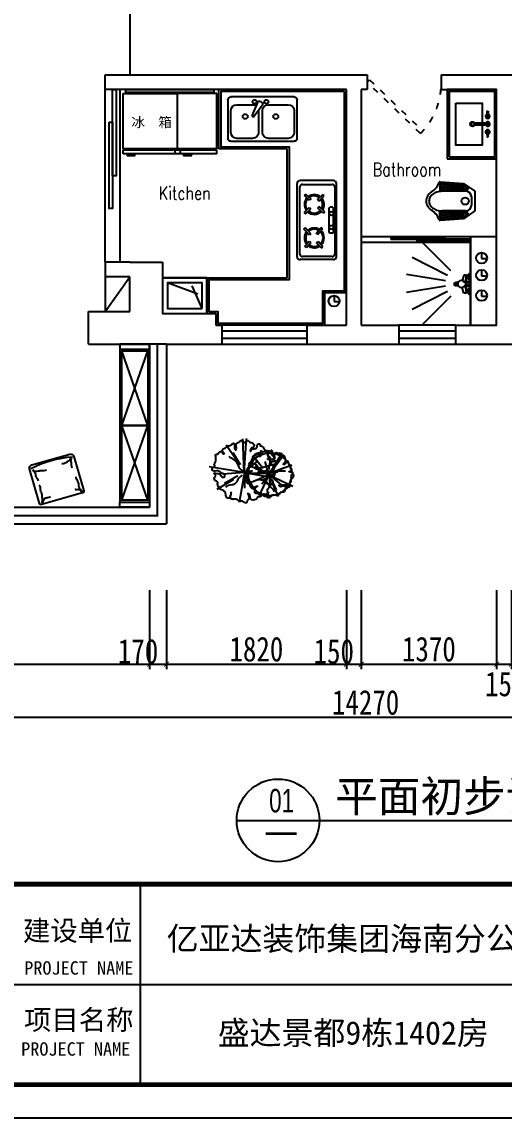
# Model space of a CAD drawing. Header units: millimetres. Extents: x -77055 to 331180, y -861586 to -491011.
# Drawn here: x 149266 to 154143, y -538275 to -527182 of the extents above; entities that cross this region are included whole.
import ezdxf
from ezdxf.enums import TextEntityAlignment as Align

# ---------------------------------------------------------------- set-up
doc = ezdxf.new("R2010")
doc.units = ezdxf.units.MM
doc.header["$PDMODE"] = 3
doc.linetypes.add('ACAD_ISO03W100', pattern=[30, 12, -18])
doc.linetypes.add('M-HIDDEN', pattern=[1.875, 1.25, -0.625])
for name, color, linetype in [('0-01图框模板说明', 2, 'Continuous'), ('0-02图框细线', 136, 'Continuous'), ('250', 250, 'Continuous'), ('DOOR【门】', 1, 'Continuous'), ('IDS-FIXT', 31, 'Continuous'), ('IEM-18Norm', 30, 'Continuous'), ('IFF-Furn', 51, 'Continuous'), ('IFF-FURN-DETAIL', 56, 'Continuous'), ('IFF-PLANTS', 86, 'Continuous'), ('JP-洁具灶具', 2, 'Continuous'), ('PUB_TEXT', 7, 'Continuous'), ('墙体', 7, 'Continuous'), ('家具外线', 4, 'Continuous')]:
    doc.layers.add(name, color=color, linetype=linetype)
doc.styles.add('_SIMPLEX', font='SIMPLEX.shx', dxfattribs={"width": 0.8})
doc.styles.add('ar', font='arial.ttf')
doc.styles.add('DIM', font='simhei.ttf', dxfattribs={"width": 0.8})
doc.styles.add('DIM_FONT', font='SIMPLEX.shx', dxfattribs={"width": 0.8})
doc.styles.get("Standard").update_dxf_attribs({"font": 'simhei.ttf'})
doc.styles.add('黑体', font='simhei.ttf')
doc.dimstyles.new('1-50', dxfattribs={"dimscale": 50, "dimtxt": 5, "dimasz": 1, "dimexe": 1, "dimexo": 0.1, "dimgap": 0.5, "dimtad": 1, "dimdec": 0, "dimdsep": 46, "dimtxsty": 'DIM', "dimblk": 'ARCHTICK', "dimcen": 4, "dimdle": 1, "dimclrd": 3, "dimclre": 3, "dimclrt": 1, "dimadec": 0, "dimazin": 0, "dimtfac": 1, "dimtdec": 0, "dimtmove": 2, "dimatfit": 3, "dimldrblk": 'DOT', "dimfxl": 15, "dimfxlon": 1, "dimarcsym": 0})

# ---------------------------------------------------------------- blocks, each defined once
blk = doc.blocks.new('_ArchTick')
at = {"color": 0, "linetype": 'ByBlock', "const_width": 0.15}
blk.add_lwpolyline([(-0.5, -0.5), (0.5, 0.5)], dxfattribs=at)
blk = doc.blocks.new('*D269')
at = {"layer": '250', "color": 3, "lineweight": -2}
for p, q in [((145968, -532933), (145968, -533733)), ((150558, -532933), (150558, -533733)), ((145918, -533683), (150608, -533683))]:
    blk.add_line(p, q, dxfattribs=at)
at = {"layer": 'Defpoints', "color": 0}
for p in [(145968, -532458), (150558, -532528), (150558, -533683)]:
    blk.add_point(p, dxfattribs=at)
at = {"layer": '250', "color": 3, "lineweight": -2, "xscale": 50, "yscale": 50, "zscale": 50, "rotation": 180}
blk.add_blockref('_ArchTick', (145968, -533683), dxfattribs=at)
at = {"layer": '250', "color": 3, "lineweight": -2, "xscale": 50, "yscale": 50, "zscale": 50}
blk.add_blockref('_ArchTick', (150558, -533683), dxfattribs=at)
at = {"layer": '250', "color": 1, "insert": (148263, -533531), "char_height": 250, "attachment_point": 5, "style": 'DIM'}
blk.add_mtext('4590', dxfattribs=at)
blk = doc.blocks.new('_Dot')
at = {"color": 0, "linetype": 'ByBlock', "lineweight": -2}
blk.add_line((-0.5, 0), (-1, 0), dxfattribs=at)
at = {"color": 0, "linetype": 'ByBlock', "const_width": 0.5}
blk.add_lwpolyline([(-0.25, 0, 1), (0.25, 0, 1)], format="xyb", close=True, dxfattribs=at)
blk = doc.blocks.new('*D270')
at = {"layer": '250', "color": 3, "lineweight": -2}
for p, q in [((150558, -532933), (150558, -533733)), ((150728, -532933), (150728, -533733)), ((150508, -533683), (150778, -533683))]:
    blk.add_line(p, q, dxfattribs=at)
at = {"layer": 'Defpoints', "color": 0}
for p in [(150558, -532528), (150728, -532698), (150728, -533683)]:
    blk.add_point(p, dxfattribs=at)
at = {"layer": '250', "color": 3, "lineweight": -2, "xscale": 50, "yscale": 50, "zscale": 50, "rotation": 180}
blk.add_blockref('_ArchTick', (150558, -533683), dxfattribs=at)
at = {"layer": '250', "color": 3, "lineweight": -2, "xscale": 50, "yscale": 50, "zscale": 50}
blk.add_blockref('_ArchTick', (150728, -533683), dxfattribs=at)
at = {"layer": '250', "color": 1, "insert": (150441, -533554), "char_height": 250, "attachment_point": 5, "style": 'DIM'}
blk.add_mtext('170', dxfattribs=at)
blk = doc.blocks.new('*D271')
at = {"layer": '250', "color": 3, "lineweight": -2}
for p, q in [((150728, -532933), (150728, -533733)), ((152548, -532933), (152548, -533733)), ((150678, -533683), (152598, -533683))]:
    blk.add_line(p, q, dxfattribs=at)
at = {"layer": 'Defpoints', "color": 0}
for p in [(152548, -530688), (150728, -532698), (152548, -533683)]:
    blk.add_point(p, dxfattribs=at)
at = {"layer": '250', "color": 3, "lineweight": -2, "xscale": 50, "yscale": 50, "zscale": 50, "rotation": 180}
blk.add_blockref('_ArchTick', (150728, -533683), dxfattribs=at)
at = {"layer": '250', "color": 3, "lineweight": -2, "xscale": 50, "yscale": 50, "zscale": 50}
blk.add_blockref('_ArchTick', (152548, -533683), dxfattribs=at)
at = {"layer": '250', "color": 1, "insert": (151638, -533531), "char_height": 250, "attachment_point": 5, "style": 'DIM'}
blk.add_mtext('1820', dxfattribs=at)
blk = doc.blocks.new('*D272')
at = {"layer": '250', "color": 3, "lineweight": -2}
for p, q in [((152548, -532933), (152548, -533733)), ((152698, -532933), (152698, -533733)), ((152498, -533683), (152748, -533683))]:
    blk.add_line(p, q, dxfattribs=at)
at = {"layer": 'Defpoints', "color": 0}
for p in [(152548, -530688), (152698, -530688), (152698, -533683)]:
    blk.add_point(p, dxfattribs=at)
at = {"layer": '250', "color": 3, "lineweight": -2, "xscale": 50, "yscale": 50, "zscale": 50, "rotation": 180}
blk.add_blockref('_ArchTick', (152548, -533683), dxfattribs=at)
at = {"layer": '250', "color": 3, "lineweight": -2, "xscale": 50, "yscale": 50, "zscale": 50}
blk.add_blockref('_ArchTick', (152698, -533683), dxfattribs=at)
at = {"layer": '250', "color": 1, "insert": (152421, -533554), "char_height": 250, "attachment_point": 5, "style": 'DIM'}
blk.add_mtext('150', dxfattribs=at)
blk = doc.blocks.new('*D273')
at = {"layer": '250', "color": 3, "lineweight": -2}
for p, q in [((152698, -532933), (152698, -533733)), ((154068, -532933), (154068, -533733)), ((152648, -533683), (154118, -533683))]:
    blk.add_line(p, q, dxfattribs=at)
at = {"layer": 'Defpoints', "color": 0}
for p in [(154068, -529888), (152698, -530688), (154068, -533683)]:
    blk.add_point(p, dxfattribs=at)
at = {"layer": '250', "color": 3, "lineweight": -2, "xscale": 50, "yscale": 50, "zscale": 50, "rotation": 180}
blk.add_blockref('_ArchTick', (152698, -533683), dxfattribs=at)
at = {"layer": '250', "color": 3, "lineweight": -2, "xscale": 50, "yscale": 50, "zscale": 50}
blk.add_blockref('_ArchTick', (154068, -533683), dxfattribs=at)
at = {"layer": '250', "color": 1, "insert": (153383, -533531), "char_height": 250, "attachment_point": 5, "style": 'DIM'}
blk.add_mtext('1370', dxfattribs=at)
blk = doc.blocks.new('*D274')
at = {"layer": '250', "color": 3, "lineweight": -2}
for p, q in [((154068, -532933), (154068, -533733)), ((154218, -532933), (154218, -533733)), ((154018, -533683), (154268, -533683))]:
    blk.add_line(p, q, dxfattribs=at)
at = {"layer": 'Defpoints', "color": 0}
for p in [(154068, -529888), (154218, -530688), (154218, -533683)]:
    blk.add_point(p, dxfattribs=at)
at = {"layer": '250', "color": 3, "lineweight": -2, "xscale": 50, "yscale": 50, "zscale": 50, "rotation": 180}
blk.add_blockref('_ArchTick', (154068, -533683), dxfattribs=at)
at = {"layer": '250', "color": 3, "lineweight": -2, "xscale": 50, "yscale": 50, "zscale": 50}
blk.add_blockref('_ArchTick', (154218, -533683), dxfattribs=at)
at = {"layer": '250', "color": 1, "insert": (154155, -533883), "char_height": 250, "attachment_point": 5, "style": 'DIM'}
blk.add_mtext('150', dxfattribs=at)
blk = doc.blocks.new('*D280')
at = {"layer": '250', "color": 3, "lineweight": -2}
for p, q in [((145608, -533471), (145608, -534271)), ((159878, -533471), (159878, -534271)), ((159928, -534221), (145558, -534221))]:
    blk.add_line(p, q, dxfattribs=at)
at = {"layer": 'Defpoints', "color": 0}
for p in [(145608, -532836), (159878, -532836), (145608, -534221)]:
    blk.add_point(p, dxfattribs=at)
at = {"layer": '250', "color": 3, "lineweight": -2, "xscale": 50, "yscale": 50, "zscale": 50, "rotation": 180}
blk.add_blockref('_ArchTick', (145608, -534221), dxfattribs=at)
at = {"layer": '250', "color": 3, "lineweight": -2, "xscale": 50, "yscale": 50, "zscale": 50}
blk.add_blockref('_ArchTick', (159878, -534221), dxfattribs=at)
at = {"layer": '250', "color": 1, "insert": (152743, -534070), "char_height": 250, "attachment_point": 5, "style": 'DIM'}
blk.add_mtext('14270', dxfattribs=at)
blk = doc.blocks.new('A$C54042851')
at = {"layer": 'PUB_TEXT', "color": 5, "style": '_SIMPLEX', "width": 0.8}
for s, p in [('Bathroom', (5038, 223)), ('Kitchen', (2874, -16))]:
    blk.add_text(s, height=133.3, dxfattribs=at).set_placement(p)
blk = doc.blocks.new('TREE')
at = {"color": 0, "linetype": 'ByBlock'}
for p, q in [((0, 0), (-426, 453)), ((-14, 124), (-37, 392)), ((-28, 553), (-9, 216)), ((1, -2), (-184, 326)), ((-2, -2), (384, 367)), ((0, 0), (-500, -310)), ((0, 0), (-473, -365)), ((0, 0), (-35, -318)), ((0, 0), (227, 147)), ((0, 0), (381, 26)), ((0, 0), (325, -339)), ((0, 0), (223, -298)), ((-580, -11), (-189, -11)), ((-146, -21), (-393, -29)), ((189, -548), (66, -191))]:
    blk.add_line(p, q, dxfattribs=at)
for points in [[(-533, 172, 0.048549), (-538, 162, 0.190472), (-538, 152, -0.10101), (-534, 136, 0.307962), (-529, 126, 0.265853), (-522, 125, -0.124573), (-499, 128, -0.175417), (-471, 113, -0.55537), (-474, 103, -0.151111), (-493, 103, 0.037801), (-513, 108, 0.126958), (-522, 108, 0.229316), (-545, 84, 0.16988), (-545, 59, -0.10766), (-541, 26, 0.160613), (-535, -45, -0.11842), (-527, -95, -0.101826), (-531, -107, 0.641425), (-505, -139, 0.023709), (-443, -97, -0.264906), (-413, -93, -0.527356), (-410, -108, -0.115062), (-453, -136, 0.153737), (-493, -166, 0.227692), (-497, -195, -0.107046), (-494, -249, 0.304489), (-478, -282, 0.118537), (-445, -292, -0.24455), (-417, -310, -0.401226), (-423, -336, 0.516312), (-423, -369, 0.207858), (-395, -376, -0.205707), (-373, -381, 0.042292), (-366, -398, 0.27872), (-293, -406, 0.371124), (-277, -369, -0.162146), (-276, -332, -0.092503), (-254, -296, -0.92822), (-245, -302, 0.045097), (-264, -338, 0.271844), (-261, -356, -0.045638), (-237, -394, -0.351087), (-245, -437, 0.267635), (-276, -481, 0.456302), (-255, -503, 0.224849), (-239, -495, -0.702819), (-221, -501, 0.36667), (-167, -517, -0.306593), (-116, -526, 0.365707), (-41, -531, 0.229267), (-32, -515, -0.531538), (-16, -505, 0.038694), (27, -520, 0.546027), (39, -510, 0.008428), (32, -472, -1.045168), (37, -471, 0.024954), (85, -536, 0.277631), (132, -553, 0.618575), (136, -539, 0.07332), (112, -501, -0.264636), (108, -484, -0.283668), (151, -475, 0.151544), (216, -478, 0.263252), (240, -456, -0.276965), (266, -432, -0.00619), (307, -424, 0.292035), (342, -392, 0.386467), (334, -377, -0.479561), (328, -327, -0.347201), (364, -322, 0.24097), (407, -324, 0.319278), (424, -297, -0.256097), (439, -262, 0.599235), (437, -247, 0.047891), (392, -236, -0.010419), (332, -226, -1.343777), (334, -221, -0.207946), (408, -227, 0.33552), (447, -221, 0.15502), (468, -176, -0.317336), (499, -144, 0.33213), (532, -107, 0.295355), (520, -83, -0.3785), (502, -32, 0.22719), (500, 14, 0.002774), (486, 38, -0.340727), (489, 58, 0.192143), (500, 81, 0.191783), (474, 155, 0.399061), (419, 160, -0.281864), (340, 151, -0.778653), (341, 160, 0.05714), (390, 169, 0.298226), (428, 213, -0.213147), (451, 252, 0.598277), (448, 281, 0.136008), (413, 299, -0.239617), (383, 322, 0.225446), (329, 367, -0.274678), (282, 414, 0.625959), (207, 429, -0.077436), (161, 385, -1.722769), (161, 389, 0.182225), (191, 427, -0.220662), (213, 451, 0.440558), (221, 473, 0.255848), (180, 500, 0.203833), (140, 487, -0.381368), (42, 488, 0.289099), (-77, 508, 0.098536), (-107, 488, -0.37499), (-148, 485, 0.295657), (-212, 490, 0.325049), (-226, 463, -0.444778), (-241, 442, -0.072527), (-280, 445, 0.724317), (-286, 435, 0.036145), (-225, 376, 0.245611), (-185, 367, -0.314344), (-138, 351, -0.471362), (-150, 307, -0.328571), (-187, 315, 0.165469), (-233, 341, -0.289587), (-308, 411, 0.485494), (-358, 433, 0.37279), (-379, 377, -0.569082), (-398, 355, 0.406999), (-425, 335, -0.196889), (-455, 288, -0.049165), (-529, 245, 0.519447), (-535, 215, -0.377457), (-533, 172, 3.957934)], [(15, 56, -0.10196), (60, 209, 0.275224), (55, 302, -0.168848), (27, 414, -2.224984)], [(-390, 62, -0.036231), (-288, 26, 0.185457), (-162, 20, -0.211068), (-43, 9, 0.149215), (0, 0, -8.760448)], [(487, -11, 0.172133), (370, 10, -0.196086), (205, 48, 0.316741), (120, 48, -11.613477)], [(-159, -464, 0.391732), (-139, -392, -0.180788), (-149, -315, -0.13994), (-84, -199, 0.260432), (-59, -111, -0.869243)], [(295, -451, 0.133517), (268, -402, 0.059364), (224, -366, -0.223064), (177, -290, 0.236418), (120, -204, -0.461399)]]:
    blk.add_lwpolyline(points, format="xyb", dxfattribs=at)
blk = doc.blocks.new('FBVC8')
at = {"color": 3, "ltscale": 100}
for p, q in [((-160997, -537259), (-161014, -537023)), ((-160988, -537256), (-161004, -537030)), ((-160996, -537021), (-160915, -537021)), ((-160917, -537043), (-160917, -537286)), ((-160917, -537286), (-160917, -537043)), ((-160640, -537021), (-160720, -537021)), ((-160719, -537286), (-160719, -537043)), ((-160648, -537256), (-160631, -537030)), ((-160622, -537023), (-160639, -537259)), ((-160917, -537376), (-160997, -537259)), ((-160951, -537310), (-160988, -537256)), ((-160917, -537286), (-160951, -537310)), ((-160639, -537259), (-160719, -537376)), ((-160719, -537286), (-160684, -537310)), ((-160684, -537310), (-160648, -537256)), ((-160719, -537376), (-160917, -537376)), ((-160773, -537340), (-160863, -537340))]:
    blk.add_line(p, q, dxfattribs=at)
for centre, radius in [((-160989, -537037), 10.3), ((-160986, -537067), 10.3), ((-160982, -537099), 10.3), ((-160958, -537037), 10.3), ((-160956, -537067), 10.3), ((-160955, -537099), 10.3), ((-160928, -537036), 10.3), ((-160928, -537066), 10.3), ((-160928, -537097), 10.3), ((-160708, -537036), 10.3), ((-160708, -537066), 10.3), ((-160708, -537097), 10.3), ((-160681, -537099), 10.3), ((-160680, -537067), 10.3), ((-160678, -537037), 10.3), ((-160654, -537099), 10.3), ((-160650, -537067), 10.3), ((-160647, -537037), 10.3), ((-160980, -537131), 10.3), ((-160978, -537163), 10.3), ((-160976, -537193), 10.3), ((-160954, -537131), 10.3), ((-160953, -537163), 10.3), ((-160953, -537193), 10.3), ((-160928, -537130), 10.3), ((-160928, -537162), 10.3), ((-160928, -537192), 10.3), ((-160708, -537130), 10.3), ((-160708, -537162), 10.3), ((-160708, -537192), 10.3), ((-160683, -537163), 10.3), ((-160683, -537193), 10.3), ((-160682, -537131), 10.3), ((-160660, -537193), 10.3), ((-160658, -537163), 10.3), ((-160656, -537131), 10.3), ((-160975, -537223), 10.3), ((-160975, -537252), 10.3), ((-160951, -537223), 10.3), ((-160951, -537252), 10.3), ((-160951, -537290), 10.3), ((-160928, -537222), 10.3), ((-160928, -537251), 10.3), ((-160927, -537278), 10.3), ((-160818, -537277), 36), ((-160708, -537278), 10.3), ((-160708, -537222), 10.3), ((-160708, -537251), 10.3), ((-160685, -537223), 10.3), ((-160685, -537252), 10.3), ((-160685, -537290), 10.3), ((-160661, -537223), 10.3), ((-160661, -537252), 10.3)]:
    blk.add_circle(centre, radius, dxfattribs=at)
for centre, radius, start, end in [((-161067, -536842), 182, 288.9437, 330.2147), ((-160802, -537013), 134, 119.1312, 143.3787), ((-160777, -537031), 138, 143.3787, 162.8884), ((-160802, -537013), 107, 119.1312, 143.3787), ((-160818, -536985), 102, 90, 119.1312), ((-160818, -536985), 74.5, 90, 119.1312), ((-160818, -536985), 102, 60.8688, 90), ((-160818, -536985), 74.5, 60.8688, 90), ((-160834, -537013), 107, 36.6213, 60.8688), ((-160834, -537013), 134, 36.6213, 60.8688), ((-160858, -537031), 138, 17.1116, 36.6213), ((-160569, -536842), 182, 209.7853, 251.0563), ((-160996, -537030), 9, 90, 184.2364), ((-160738, -537043), 179, 162.8884, 180), ((-160898, -537043), 179, 0, 17.1116), ((-160640, -537030), 9, 355.7636, 90), ((-160631, -537023), 9, 355.7636, 71.0563), ((-160863, -537286), 54, 180, 270), ((-160773, -537286), 54, 270, 0)]:
    blk.add_arc(centre, radius, start, end, dxfattribs=at)
at = {"layer": '家具外线'}
blk.add_arc((-161005, -537023), 9, 108.9437, 184.2364, dxfattribs=at)
at = {"color": 3, "ltscale": 100, "style": 'DIM_FONT', "width": 0.8, "flags": 9}
for tag in ['YSIZE', 'XSIZE']:
    blk.add_attdef(tag, (-160719, -537376), '', height=0.45, rotation=180, dxfattribs=at)
blk = doc.blocks.new('941RFD')
at = {"color": 2}
for p, q in [((40964, 8550), (40841, 8550)), ((40964, 8532), (40841, 8532))]:
    blk.add_line(p, q, dxfattribs=at)
for points in [[(40643, 8754), (40909, 8754), (40909, 8328), (40643, 8328)], [(40971, 8671), (40971, 8613), (40959, 8613), (40959, 8671)], [(40971, 8411), (40971, 8469), (40959, 8469), (40959, 8411)]]:
    blk.add_lwpolyline(points, close=True, dxfattribs=at)
for radius in [24, 16]:
    blk.add_circle((40812, 8541), radius, dxfattribs=at)
for centre, radius, start, end in [((40841, 8541), 8.57, 90, 270), ((40965, 8621), 22, 105.2764, 74.7237), ((40965, 8541), 22, 202.9179, 157.0821), ((40964, 8541), 8.57, 270, 90), ((40965, 8461), 22, 285.2764, 254.7237)]:
    blk.add_arc(centre, radius, start, end, dxfattribs=at)
blk = doc.blocks.new('A$C761A5A90')
at = {"color": 8, "ltscale": 120}
for p, q in [((-77, 233), (-258, 589)), ((-23, 251), (-86, 646)), ((34, 251), (96, 646)), ((87, 233), (269, 589)), ((-123, 200), (-405, 483)), ((133, 200), (416, 483))]:
    blk.add_line(p, q, dxfattribs=at)
at = {"layer": 'IDS-FIXT'}
for p, q in [((-20, 123), (-17, 151)), ((-19, 124), (-16, 147)), ((-14, 126), (-12, 139)), ((12, 127), (10, 139)), ((17, 125), (14, 147)), ((18, 125), (15, 151)), ((-108, 8), (-89, 27)), ((-108, 0), (-108, 8)), ((-108, 8), (-40, 8)), ((-40, 0), (-108, 0)), ((-92, 68), (-44, 81)), ((-92, 45), (-92, 68)), ((-87, 45), (-92, 45)), ((-89, 41), (-87, 43)), ((-89, 33), (-89, 41)), ((-89, 41), (-86, 41)), ((-87, 31), (-89, 33)), ((-86, 33), (-89, 33)), ((-89, 27), (-87, 27)), ((-87, 45), (-87, 43)), ((-61, 45), (-87, 45)), ((-87, 43), (-74, 43)), ((-87, 27), (-87, 31)), ((-87, 31), (-74, 31)), ((-87, 27), (-74, 27)), ((-86, 41), (-84, 43)), ((-86, 41), (-86, 33)), ((-86, 33), (-83, 31)), ((-77, 41), (-79, 43)), ((-79, 31), (-77, 33)), ((-77, 33), (-77, 41)), ((-77, 41), (-74, 41)), ((-77, 33), (-74, 33)), ((-61, 43), (-74, 43)), ((-71, 41), (-74, 41)), ((-71, 33), (-74, 33)), ((-61, 31), (-74, 31)), ((-61, 27), (-74, 27)), ((-71, 41), (-69, 43)), ((-71, 33), (-71, 41)), ((-69, 31), (-71, 33)), ((-63, 33), (-66, 31)), ((-63, 41), (-65, 43)), ((-63, 41), (-63, 33)), ((-59, 41), (-63, 41)), ((-63, 33), (-59, 33)), ((-61, 45), (-61, 43)), ((-50, 45), (-61, 45)), ((-59, 41), (-61, 43)), ((-61, 31), (-59, 33)), ((-61, 27), (-61, 31)), ((-59, 27), (-61, 27)), ((-59, 33), (-59, 41)), ((-40, 8), (-59, 27)), ((-40, 8), (-40, 0)), ((-16, 57), (-27, 70)), ((-22, 44), (-15, 44)), ((-22, 0), (-22, 44)), ((-12, 0), (-22, 0)), ((-14, 47), (-14, 51)), ((-14, 47), (0, 47)), ((-11, 6), (-14, 42)), ((-14, 42), (0, 42)), ((-9, 6), (-12, 42)), ((-12, 18), (-12, 0)), ((-11, 8), (0, 8)), ((-11, 6), (0, 6)), ((14, 47), (0, 47)), ((14, 42), (0, 42)), ((11, 8), (0, 8)), ((11, 6), (0, 6)), ((9, 6), (12, 42)), ((11, 6), (14, 42)), ((12, 18), (12, 0)), ((12, 0), (22, 0)), ((14, 47), (14, 51)), ((22, 44), (15, 44)), ((16, 57), (27, 70)), ((22, 0), (22, 44)), ((38, 8), (57, 27)), ((38, 8), (38, 0)), ((106, 8), (38, 8)), ((38, 0), (73, 0)), ((90, 68), (42, 81)), ((48, 45), (59, 45)), ((57, 41), (59, 43)), ((57, 33), (57, 41)), ((57, 41), (61, 41)), ((59, 31), (57, 33)), ((61, 33), (57, 33)), ((57, 27), (59, 27)), ((59, 45), (59, 43)), ((59, 45), (85, 45)), ((59, 43), (72, 43)), ((59, 27), (59, 31)), ((59, 31), (72, 31)), ((59, 27), (72, 27)), ((61, 41), (63, 43)), ((61, 41), (61, 33)), ((61, 33), (64, 31)), ((69, 41), (67, 43)), ((67, 31), (69, 33)), ((69, 41), (72, 41)), ((69, 33), (69, 41)), ((69, 33), (72, 33)), ((85, 43), (72, 43)), ((75, 41), (72, 41)), ((75, 33), (72, 33)), ((85, 31), (72, 31)), ((85, 27), (72, 27)), ((73, 0), (93, 0)), ((75, 41), (77, 43)), ((75, 33), (75, 41)), ((77, 31), (75, 33)), ((84, 33), (81, 31)), ((84, 41), (82, 43)), ((84, 41), (84, 33)), ((87, 41), (84, 41)), ((84, 33), (87, 33)), ((85, 45), (85, 43)), ((85, 45), (90, 45)), ((87, 41), (85, 43)), ((85, 31), (87, 33)), ((85, 27), (85, 31)), ((87, 27), (85, 27)), ((87, 33), (87, 41)), ((106, 8), (87, 27)), ((90, 45), (90, 68)), ((93, 0), (106, 0)), ((106, 0), (106, 8))]:
    blk.add_line(p, q, dxfattribs=at)
for centre, radius, start, end in [((0, 93), 36.1, 319.5542, 220.4458), ((1, 149), 18, 95.4923, 174.5077), ((1, 145), 17.5, 96.9811, 173.0189), ((2, 139), 20.4, 99.0595, 154.6803), ((-1, 137), 11, 87.2058, 172.4054), ((-3, 149), 18, 5.4923, 84.5077), ((-3, 145), 17.5, 6.9811, 83.0189), ((-4, 139), 20.4, 25.3197, 80.9405), ((0, 137), 11, 7.5946, 92.7942), ((-3, 339), 301, 257.8397, 266.4081), ((-47, 38), 11.4, 98.8068, 145.204), ((-41, -1), 46.4, 73.3881, 101.84), ((-42, 6), 44.3, 59.2774, 98.8068), ((-51, 111), 30.8, 284.3003, 301.8624), ((-31, 33), 11.7, 39.2318, 73.3881), ((-1, 66), 25.6, 172.7672, 237.1919), ((-23, 51), 8.55, 0, 40.4458), ((-10, 45), 4.75, 143.1301, 216.8699), ((0, 27), 24.2, 241.9275, 298.0725), ((23, 51), 8.55, 139.5542, 180), ((10, 45), 4.75, 323.1301, 36.8699), ((-1, 66), 25.6, 308.018, 2.6898), ((40, 6), 44.3, 81.1932, 120.7226), ((-3, 339), 301, 274.7401, 282.1603), ((29, 33), 11.7, 106.6119, 127.7119), ((39, -1), 46.4, 78.16, 106.6119), ((49, 111), 30.8, 241.6884, 255.6997), ((45, 38), 11.4, 34.796, 81.1932)]:
    blk.add_arc(centre, radius, start, end, dxfattribs=at)
blk = doc.blocks.new('DWQ129')
for p, q in [((-370, 0), (370, 0)), ((-400, -368), (-400, -30)), ((-369, -356), (-369, -54)), ((-344, -29), (336, -29)), ((361, -54), (361, -356)), ((400, -368), (400, -30)), ((-370, -398), (370, -398)), ((336, -381), (-344, -381))]:
    blk.add_line(p, q)
at = {"color": 251}
for p, q in [((-278, -94), (-265, -79)), ((-278, -94), (-227, -140)), ((-265, -79), (-212, -126)), ((-153, -126), (-92, -70)), ((-139, -140), (-78, -85)), ((-92, -70), (-78, -85)), ((78, -71), (64, -85)), ((64, -85), (115, -138)), ((78, -71), (128, -124)), ((200, -126), (248, -75)), ((213, -141), (262, -86)), ((248, -75), (262, -86)), ((-282, -245), (-230, -197)), ((-271, -262), (-217, -213)), ((-146, -211), (-88, -261)), ((-134, -194), (-76, -245)), ((69, -268), (122, -211)), ((193, -220), (245, -274)), ((208, -207), (257, -258)), ((-282, -245), (-271, -262)), ((116, -321), (-115, -321)), ((-88, -261), (-76, -245)), ((69, -268), (84, -281)), ((84, -281), (138, -222)), ((245, -274), (257, -258)), ((-129, -335), (-129, -357)), ((-115, -370), (116, -370)), ((130, -357), (130, -335))]:
    blk.add_line(p, q, dxfattribs=at)
for centre in [(-73, -346), (67, -346)]:
    blk.add_circle(centre, 19.6, dxfattribs=at)
for centre, radius, start, end in [((370, -30), 30, 0, 90), ((-370, -30), 30, 90, 180), ((-344, -54), 25, 90, 180), ((336, -54), 25, 0, 90), ((-370, -368), 30, 180, 270), ((-344, -356), 25, 180, 270), ((336, -356), 25, 270, 0), ((370, -368), 30, 270, 360)]:
    blk.add_arc(centre, radius, start, end)
for centre, radius, start, end in [((-180, -174), 100, 52.3252, 129.7981), ((-179, -176), 87.6, 55.2274, 128.3044), ((-180, -174), 100, 327.6771, 40.8385), ((158, -174), 100, 137.5778, 226.0933), ((158, -174), 100, 48.4879, 126.1121), ((158, -172), 87.1, 47.4394, 125.8291), ((-180, -174), 100, 141.2751, 212.8912), ((-179, -176), 87.6, 141.4482, 209.989), ((-183, -171), 54, 208.967, 230.3249), ((-183, -171), 54, 122.9102, 144.3257), ((-183, -171), 54, 34.8915, 56.2494), ((-183, -171), 54, 313.1496, 334.5651), ((-179, -176), 87.6, 329.1709, 42.0403), ((158, -172), 87.1, 139.0196, 227.1419), ((163, -170), 57.9, 126.7687, 146.6963), ((163, -170), 57.9, 224.7715, 244.8471), ((163, -170), 57.9, 300.9043, 320.8319), ((163, -170), 57.9, 29.7341, 49.8097), ((158, -172), 87.1, 321.7714, 34.6707), ((158, -174), 100, 321.4884, 37.6396), ((-180, -174), 100, 224.3779, 316.2002), ((-179, -176), 87.6, 223.1761, 316.027), ((-115, -335), 13.7, 90, 180), ((158, -174), 100, 237.5886, 310.0227), ((158, -172), 87.1, 240.4139, 308.581), ((116, -335), 13.7, 0, 90), ((-115, -357), 13.7, 180, 270), ((116, -357), 13.7, 270, 0)]:
    blk.add_arc(centre, radius, start, end, dxfattribs=at)
blk = doc.blocks.new('adsfsfe')
at = {"color": 2, "linetype": 'Continuous'}
for p, q in [((-320, 0), (320, 0)), ((-350, -420), (-350, -30)), ((350, -30), (350, -420)), ((320, -450), (-320, -450))]:
    blk.add_line(p, q, dxfattribs=at)
at = {"color": 1, "linetype": 'Continuous'}
for p, q in [((-320, -90), (-320, -311)), ((-100, -30), (-260, -30)), ((-40, -310), (-40, -90)), ((-1, -90), (-1, -311)), ((260, -30), (59, -30)), ((320, -311), (320, -90)), ((-109, -257), (-92, -247)), ((-109, -257), (-92, -247)), ((-51, -393), (-109, -257)), ((-51, -393), (-109, -257)), ((-92, -247), (-3, -365)), ((-92, -247), (-3, -365)), ((-260, -370), (-100, -370)), ((-22, -403), (-9, -395)), ((-22, -403), (-9, -395)), ((59, -370), (260, -370))]:
    blk.add_line(p, q, dxfattribs=at)
at = {"color": 2, "linetype": 'Continuous'}
for centre, start, end in [((-320, -30), 90, 180), ((-320, -30), 90, 180), ((320, -30), 0, 90), ((320, -30), 0, 90), ((-320, -420), 180, 270), ((-320, -420), 180, 270), ((320, -420), 270, 0), ((320, -420), 270, 0)]:
    blk.add_arc(centre, 30, start, end, dxfattribs=at)
at = {"color": 1, "linetype": 'Continuous'}
for centre, radius, start, end in [((-260, -90), 59.9, 90, 180), ((-100, -90), 59.9, 0, 90), ((59, -90), 59.9, 90, 180), ((260, -90), 59.9, 0, 90), ((-260, -311), 59.9, 180, 270), ((59, -311), 59.9, 180, 270), ((260, -311), 59.9, 270, 0), ((-100, -311), 59.9, 270, 303.393), ((-100, -311), 59.9, 270, 303.393), ((-80, -400), 20, 0, 358.1945), ((-80, -400), 20, 0, 358.1945), ((-32, -386), 20, 200.5377, 300), ((-32, -386), 20, 200.5377, 300), ((-19, -378), 20, 300, 39.4623), ((-19, -378), 20, 300, 39.4623), ((39, -400), 20, 181.8055, 180), ((39, -400), 20, 181.8055, 180)]:
    blk.add_arc(centre, radius, start, end, dxfattribs=at)
at = {"color": 8, "linetype": 'Continuous'}
for centre, start, end in [((-175, -251), 0, 359.1942), ((-175, -251), 0, 359.1942), ((134, -251), 180.8058, 180), ((134, -251), 180.8058, 180)]:
    blk.add_arc(centre, 25, start, end, dxfattribs=at)
blk = doc.blocks.new('A$C5D8A721D')
at = {"layer": 'IFF-Furn'}
blk.add_lwpolyline([(29, 51), (425, 0, 0.414214), (462, 29), (509, 389, 0.414214), (494, 408), (65, 463, 0.414214), (47, 449), (0, 88, 0.414214)], format="xyb", close=True, dxfattribs=at)
at = {"layer": 'IFF-FURN-DETAIL'}
for points in [[(70, 445, -0.20379), (85, 407, 0.033601), (86, 368, -0.111527), (80, 327, 0.153826), (79, 298, -0.225649), (73, 266, -2.297568)], [(76, 450, -0.094385), (93, 422, 0.21959), (110, 405, 0.095941), (140, 400, -0.075371), (168, 397, 0.326585)], [(494, 397, 0.137623), (476, 380, -0.270745), (454, 368, 0.100412), (433, 365, -0.978192), (426, 362, -0.27464)], [(500, 394, 0.156673), (475, 362, 0.108866), (469, 323, -0.119713), (461, 275, 0.097507), (453, 238, -4.248713)], [(28, 101, -0.061651), (44, 129, 0.205907), (51, 157, -0.184945), (57, 186, 0.133745), (68, 221, 0.049256)], [(31, 99, -0.286356), (57, 121, -0.081914), (87, 122, 0.097865), (122, 123, -0.144535), (167, 121, -0.047373)], [(436, 44, -0.30542), (424, 76, 0.11444), (423, 111, -0.163068), (426, 140, 0.276178)], [(432, 41, -0.089736), (411, 59, 0.219105), (387, 71, -0.822223), (386, 76, 0.140293), (330, 86, -0.980874)]]:
    blk.add_lwpolyline(points, format="xyb", dxfattribs=at)
blk.add_arc((356, 1029), 1002, 249.9657, 275.3152, dxfattribs=at)
blk = doc.blocks.new('A$C277C16EF')
at = {"layer": '0-01图框模板说明', "color": 2, "const_width": 49}
blk.add_lwpolyline([(-338, 19745), (-338, 338), (-28062, 338), (-28062, 19745)], close=True, dxfattribs=at)
blk.add_lwpolyline([(-338, 2367), (-28066, 2367)], dxfattribs=at)
at = {"layer": '0-02图框细线'}
for p, q in [((-16842, 327), (-16842, 2367)), ((-21553, 1352), (-338, 1352))]:
    blk.add_line(p, q, dxfattribs=at)
blk.add_lwpolyline([(0, 20083), (0, 0), (-28400, 0), (-28400, 20083)], close=True, dxfattribs=at)
at = {"layer": '0-02图框细线', "attachment_point": 4}
for s, insert, char_height in [('{\\fSimSun|b0|i0|c134|p2;建设单位}', (-18031, 1885), 202.86), ('{\\fSimSun|b0|i0|c134|p2;PROJECT NAME}', (-18018, 1518), 135.24), ('{\\fSimSun|b0|i0|c134|p2;项目名称}', (-18020, 983), 202.86), ('{\\fSimSun|b0|i0|c134|p2;PROJECT NAME}', (-18049, 698), 135.24)]:
    blk.add_mtext(s, dxfattribs=dict(at, insert=insert, char_height=char_height))
at = {"layer": '0-02图框细线', "char_height": 236.67, "attachment_point": 5, "style": '黑体'}
for s, insert in [('亿亚达装饰集团海南分公司', (-14640, 1802)), ('{\\fSimSun|b0|i0|c134|p2;盛达景都9栋1402房}', (-14690, 849))]:
    blk.add_mtext(s, dxfattribs=dict(at, insert=insert))
blk = doc.blocks.new('A$C03B97D01')
at = {"color": 2}
for p, q in [((25, 667), (922, 667)), ((25, 667), (25, 637)), ((922, 637), (922, 667)), ((0, 629), (550, 629)), ((0, 67), (0, 629)), ((922, 637), (25, 637)), ((91, 637), (91, 629)), ((453, 637), (453, 629)), ((550, 67), (550, 629)), ((950, 629), (550, 629)), ((950, 67), (950, 629)), ((550, 67), (0, 67)), ((0, 17), (0, 57)), ((0, 57), (550, 57)), ((550, 17), (0, 17)), ((950, 67), (400, 67)), ((400, 57), (950, 57)), ((950, 17), (400, 17)), ((527, 17), (527, 57)), ((581, 17), (581, 57)), ((950, 17), (950, 57))]:
    blk.add_line(p, q, dxfattribs=at)
for points in [[(121, 17), (42, 17), (42, 0), (121, 0)], [(692, 17), (613, 17), (613, 0), (692, 0)]]:
    blk.add_lwpolyline(points, close=True, dxfattribs=at)
at = {"layer": '墙体', "insert": (85, 276), "char_height": 100, "width": 628.58, "attachment_point": 7}
blk.add_mtext('{\\fSimSun|b0|i0|c134|p2;\\C1;冰  箱}', dxfattribs=at)

msp = doc.modelspace()

# ---------------------------------------------------------------- linework, layer by layer
at = {"color": 2}
msp.add_line((151438.9, -535262.4), (152275.2, -535262.4), dxfattribs=at)
msp.add_line((152275.2, -535262.4), (156576.7, -535262.4))
at = {"color": 150}
msp.add_circle((151857.1, -535262.4), 418.2, dxfattribs=at)
at = {"layer": '250', "color": 2}
for p, q in [((150358.3, -526667.4), (150358.3, -527717.4)), ((151258.3, -528467.4), (151258.3, -527867.4)), ((151948.3, -528467.4), (151258.3, -528467.4)), ((151948.3, -529772.4), (151948.3, -528467.4)), ((151138.3, -529772.4), (151948.3, -529772.4)), ((152148.3, -530252.4), (151288.3, -530252.4)), ((153653.3, -530252.4), (153078.3, -530252.4)), ((151288.3, -530442.4), (152148.3, -530442.4)), ((153078.3, -530442.4), (153653.3, -530442.4)), ((150258.3, -530492.4), (150258.3, -532042.4))]:
    msp.add_line(p, q, dxfattribs=at)
at = {"layer": '250', "color": 7}
for p, q in [((150108.3, -527867.4), (150108.3, -527717.4)), ((150108.3, -527717.4), (152758.3, -527717.4)), ((152758.3, -527717.4), (152758.3, -527867.4)), ((153508.3, -527717.4), (153508.3, -527867.4)), ((153508.3, -527717.4), (156478.3, -527717.4)), ((150838.3, -527867.4), (150108.3, -527867.4)), ((152548.3, -527867.4), (150838.3, -527867.4)), ((152548.3, -530252.4), (152548.3, -527867.4)), ((152758.3, -527867.4), (152698.3, -527867.4)), ((152698.3, -527867.4), (152698.3, -530252.4)), ((153508.3, -527867.4), (154068.3, -527867.4)), ((154068.3, -529452.4), (154068.3, -527867.4)), ((153803.3, -530252.4), (153803.3, -529352.4)), ((153803.3, -529352.4), (154068.3, -529352.4)), ((150358.3, -529612.4), (150688.3, -529612.4)), ((150688.3, -529612.4), (150688.3, -529772.4)), ((150358.3, -529762.4), (150108.3, -529762.4)), ((150358.3, -530112.4), (150358.3, -529762.4)), ((150688.3, -529772.4), (151138.3, -529772.4)), ((151138.3, -529772.4), (151138.3, -530132.4)), ((151046.7, -529936.6), (150738.3, -529822.4)), ((151088.3, -530082.4), (150988.3, -529852.4)), ((149938.3, -530112.4), (150358.3, -530112.4)), ((149938.3, -530442.4), (149938.3, -530112.4)), ((151138.3, -530132.4), (151228.3, -530132.4)), ((151228.3, -530132.4), (151228.3, -530252.4)), ((151228.3, -530252.4), (151288.3, -530252.4)), ((151288.3, -530252.4), (151288.3, -530442.4)), ((152148.3, -530252.4), (152148.3, -530442.4)), ((152148.3, -530252.4), (152548.3, -530252.4)), ((152698.3, -530252.4), (153078.3, -530252.4)), ((153078.3, -530252.4), (153078.3, -530442.4)), ((153653.3, -530252.4), (153653.3, -530442.4)), ((153653.3, -530252.4), (153803.3, -530252.4)), ((149938.3, -530442.4), (150558.3, -530442.4)), ((150728.3, -530442.4), (150558.3, -530442.4)), ((150728.3, -530442.4), (151288.3, -530442.4)), ((152148.3, -530442.4), (153078.3, -530442.4)), ((153653.3, -530442.4), (154398.3, -530442.4))]:
    msp.add_line(p, q, dxfattribs=at)
at = {"layer": '250', "color": 8}
for p, q in [((150108.3, -529612.4), (150108.3, -527867.4)), ((150258.3, -527867.4), (150258.3, -529612.4)), ((152698.3, -529352.4), (154068.3, -529352.4)), ((152698.3, -529412.4), (153803.3, -529412.4)), ((153916.6, -529516.8), (153916.6, -529576.8)), ((153916.6, -529576.8), (153971.4, -529576.8)), ((150108.3, -530112.4), (150358.3, -529762.4)), ((153916.6, -529690.6), (153916.6, -529750.6)), ((153916.6, -529750.6), (153971.4, -529750.6)), ((152423.3, -529952.4), (152423.3, -530012.3)), ((153916.6, -529896.3), (153916.6, -529956.3)), ((153916.6, -529956.3), (153971.4, -529956.3)), ((152423.3, -530012.3), (152478.1, -530012.3)), ((150558.3, -530442.4), (150558.3, -532092.4)), ((150728.3, -530442.4), (150728.3, -532262.4)), ((147603.3, -532092.4), (150558.3, -532092.4)), ((147603.3, -532262.4), (150728.3, -532262.4))]:
    msp.add_line(p, q, dxfattribs=at)
at = {"layer": '250', "color": 1}
for p, q in [((152148.3, -530312.4), (151288.3, -530312.4)), ((153653.3, -530312.4), (153078.3, -530312.4)), ((151288.3, -530382.4), (152148.3, -530382.4)), ((153078.3, -530382.4), (153653.3, -530382.4))]:
    msp.add_line(p, q, dxfattribs=at)
at = {"layer": '250', "color": 2}
for points in [[(150183.3, -527867.4), (150218.3, -527867.4), (150218.3, -528739.9), (150183.3, -528739.9)], [(153568.3, -528567.4), (154068.3, -528567.4), (154068.3, -527867.4), (153568.3, -527867.4)], [(150148.3, -528197.6), (150183.3, -528197.6), (150183.3, -529070.1), (150148.3, -529070.1)]]:
    msp.add_lwpolyline(points, close=True, dxfattribs=at)
at = {"layer": '250', "color": 1}
for points in [[(152528.3, -527887.4), (151278.3, -527887.4), (151278.3, -528447.4), (151968.3, -528447.4), (151968.3, -529792.4), (151158.3, -529792.4), (151158.3, -530112.4), (151248.3, -530112.4), (151248.3, -530232.4), (151288.3, -530232.4), (152148.3, -530232.4), (152308.5, -530232.4), (152308.5, -529903.5), (152528.3, -529903.5)], [(153588.3, -528547.4), (154048.3, -528547.4), (154048.3, -527887.4), (153588.3, -527887.4)], [(150278.3, -530512.4), (150538.3, -530512.4), (150538.3, -532022.4), (150278.3, -532022.4)]]:
    msp.add_lwpolyline(points, close=True, dxfattribs=at)
at = {"layer": '250', "color": 4}
for points in [[(152999.1, -529381.6), (153549.1, -529381.6), (153549.1, -529371.6), (152999.1, -529371.6)], [(153253.3, -529391.6), (153803.3, -529391.6), (153803.3, -529381.6), (153253.3, -529381.6)]]:
    msp.add_lwpolyline(points, close=True, dxfattribs=at)
at = {"layer": '250', "color": 7}
for points in [[(153803.3, -529352.4), (153803.3, -530252.4), (154068.3, -530252.4), (154068.3, -529352.4)], [(150358.3, -529612.4), (150108.3, -529612.4), (150108.3, -529762.4)]]:
    msp.add_lwpolyline(points, dxfattribs=at)
at = {"layer": '250', "color": 8}
msp.add_lwpolyline([(150108.3, -529762.4), (150108.3, -530112.4)], dxfattribs=at)
at = {"layer": '250', "color": 7}
for points in [[(151138.3, -530132.4), (151138.3, -529772.4), (150688.3, -529772.4), (150688.3, -530132.4)], [(151088.3, -530082.4), (151088.3, -529822.4), (150738.3, -529822.4), (150738.3, -530082.4)], [(150258.3, -530492.4), (150558.3, -530492.4), (150558.3, -530442.4), (150258.3, -530442.4)], [(150258.3, -532042.4), (150558.3, -532042.4), (150558.3, -532092.4), (150258.3, -532092.4)]]:
    msp.add_lwpolyline(points, close=True, dxfattribs=at)
at = {"layer": '250', "color": 7, "const_width": 20}
msp.add_lwpolyline([(152548.3, -529923.5), (152328.5, -529923.5), (152328.5, -530252.4)], dxfattribs=at)
at = {"layer": '250', "color": 1, "const_width": 20}
msp.add_lwpolyline([(147603.3, -532177.4), (150636.5, -532177.4), (150636.5, -530442.4)], dxfattribs=at)
at = {"layer": '250', "color": 1}
for points in [[(150538.3, -532022.4), (150278.3, -531267.4), (150538.3, -531267.4), (150278.3, -530512.4)], [(150278.3, -532022.4), (150538.3, -531267.4), (150278.3, -531267.4), (150538.3, -530512.4)]]:
    msp.add_lwpolyline(points, dxfattribs=at)
at = {"layer": '250', "color": 8}
for centre in [(153916.6, -529571.8), (153916.6, -529745.6), (152423.3, -530007.4), (153916.6, -529951.3)]:
    msp.add_circle(centre, 55, dxfattribs=at)
at = {"layer": 'DOOR【门】', "color": 8, "linetype": 'ACAD_ISO03W100', "ltscale": 5}
msp.add_lwpolyline([(152758.3, -527792.4), (152782.6, -527767.1), (153322.9, -528287.4), (153298.6, -528312.6)], close=True, dxfattribs=at)
msp.add_arc((152780, -527801.1), 728.4, 315.39488, 0.68834, dxfattribs=at)
at = {"layer": 'IEM-18Norm', "linetype": 'M-HIDDEN', "ltscale": 0.2}
msp.add_circle((151774.1, -531760.8), 216.6, dxfattribs=at)

# ---------------------------------------------------------------- block references
at = {"color": 2, "ltscale": 100}
msp.add_blockref('A$C54042851', (147776.8, -528964.9), dxfattribs=at)
at = {"color": 0}
msp.add_blockref('941RFD', (113012.8, -536757.5), dxfattribs=at)
at = {"color": 2, "rotation": 90}
msp.add_blockref('FBVC8', (-383527.1, -368177.6), dxfattribs=at)
at = {"layer": '250', "color": 7}
for name, p in [('A$C277C16EF', (167307.7, -538274.8)), ('A$C03B97D01', (150288.9, -528534.1))]:
    msp.add_blockref(name, p, dxfattribs=at)
at = {"layer": '250', "color": 7, "xscale": -1, "rotation": 188.431596012805}
msp.add_blockref('A$C5D8A721D', (149330.7, -531618.2), dxfattribs=at)
at = {"layer": 'IDS-FIXT', "rotation": 90}
msp.add_blockref('A$C761A5A90', (153803.3, -529834.8), dxfattribs=at)
at = {"layer": 'IFF-PLANTS'}
for p, xscale, yscale, zscale, rotation in [((151515.8, -531742.2), -0.5801032317017578, 0.5801032317103818, 0.580103231707317, 124.2149886186167), ((151763, -531764.2), 0.4350774237579838, 0.4350774237827864, 0.4350774237804879, 201.1796316261226)]:
    msp.add_blockref('TREE', p, dxfattribs=dict(at, xscale=xscale, yscale=yscale, zscale=zscale, rotation=rotation))
at = {"layer": 'JP-洁具灶具', "xscale": -1, "rotation": 180}
msp.add_blockref('adsfsfe', (151700.1, -528390.7), dxfattribs=at)
at = {"layer": 'JP-洁具灶具', "rotation": 90.00020061012647}
msp.add_blockref('DWQ129', (152049.5, -529187.9), dxfattribs=at)

# ---------------------------------------------------------------- texts
at = {"color": 2, "style": 'ar', "flags": 8}
msp.add_attdef('平面初步设计方案一', text='原始结构图', height=316.8, dxfattribs=at).set_placement((154377.4, -535012.5), align=Align.MIDDLE)
at = {"color": 2, "style": 'ar', "width": 0.680032}
msp.add_attdef('01', text='02', height=237.6, dxfattribs=at).set_placement((151767.4, -535181.4), (152018.4, -535181.4), align=Align.FIT)
at = {"color": 2, "style": 'ar', "width": 3.8549, "flags": 8}
msp.add_attdef('-', text='-', height=237.6, dxfattribs=at).set_placement((151674.7, -535489.3), (152100.8, -535489.3), align=Align.FIT)

# ---------------------------------------------------------------- dimensions: what is measured, and where the dimension line sits
at = {"layer": '250', "color": 7}
for base, p1, p2, picture, middle in [((154068.3, -533682.8), (152698.3, -530687.8), (154068.3, -529887.8), '*D273', (153383.3, -533531.4)), ((152548.3, -533682.8), (150728.3, -532697.8), (152548.3, -530687.8), '*D271', (151638.3, -533531.4)), ((150558.3, -533682.8), (145968.3, -532457.8), (150558.3, -532527.8), '*D269', (148263.3, -533531.4))]:
    dim = msp.add_linear_dim(base=base, p1=p1, p2=p2, angle=180, dimstyle='1-50', dxfattribs=at)
    dim.commit()
    dim.dimension.update_dxf_attribs({"geometry": picture, "text_midpoint": middle})
for base, p1, p2, picture, middle in [((154218.3, -533682.8), (154068.3, -529887.8), (154218.3, -530687.8), '*D274', (154154.6, -533883.3)), ((152698.3, -533682.8), (152548.3, -530687.8), (152698.3, -530687.8), '*D272', (152421.3, -533553.5)), ((150728.3, -533682.8), (150558.3, -532527.8), (150728.3, -532697.8), '*D270', (150441.3, -533553.5))]:
    dim = msp.add_linear_dim(base=base, p1=p1, p2=p2, angle=180, dimstyle='1-50', dxfattribs=at)
    dim.commit()
    dim.dimension.update_dxf_attribs({"geometry": picture, "text_midpoint": middle, "dimtype": 160})
dim = msp.add_linear_dim(base=(145608.3, -534221.4), p1=(159878.3, -532835.9), p2=(145608.3, -532835.9), dimstyle='1-50', dxfattribs=at)
dim.commit()
dim.dimension.update_dxf_attribs({"geometry": '*D280', "text_midpoint": (152743.3, -534070)})

doc.saveas('drawing.dxf')
